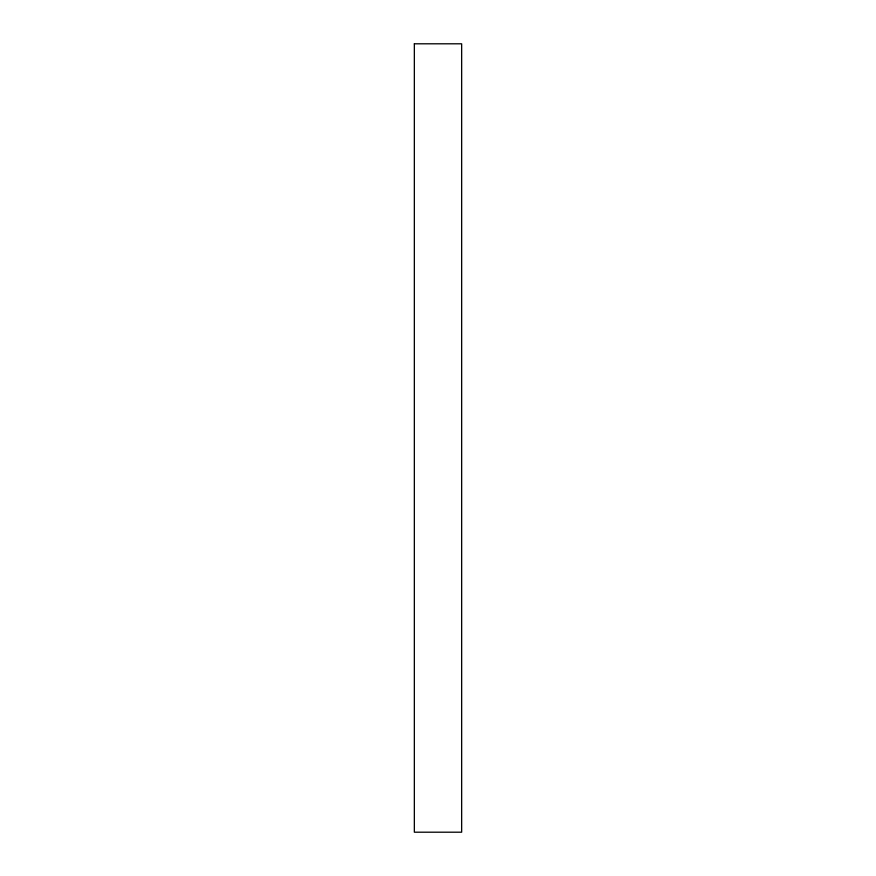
<?xml version="1.0" encoding="UTF-8"?>
<svg xmlns="http://www.w3.org/2000/svg" width="876" height="876" viewBox="0 0 876 876"><rect width="100%" height="100%" fill="white"/><g stroke="black" fill="none" stroke-linecap="round" stroke-linejoin="round"><path stroke-width="1.31" d="M414.348 43.8L414.348 832.2L461.652 832.2L461.652 43.8L414.348 43.8"/></g></svg>
